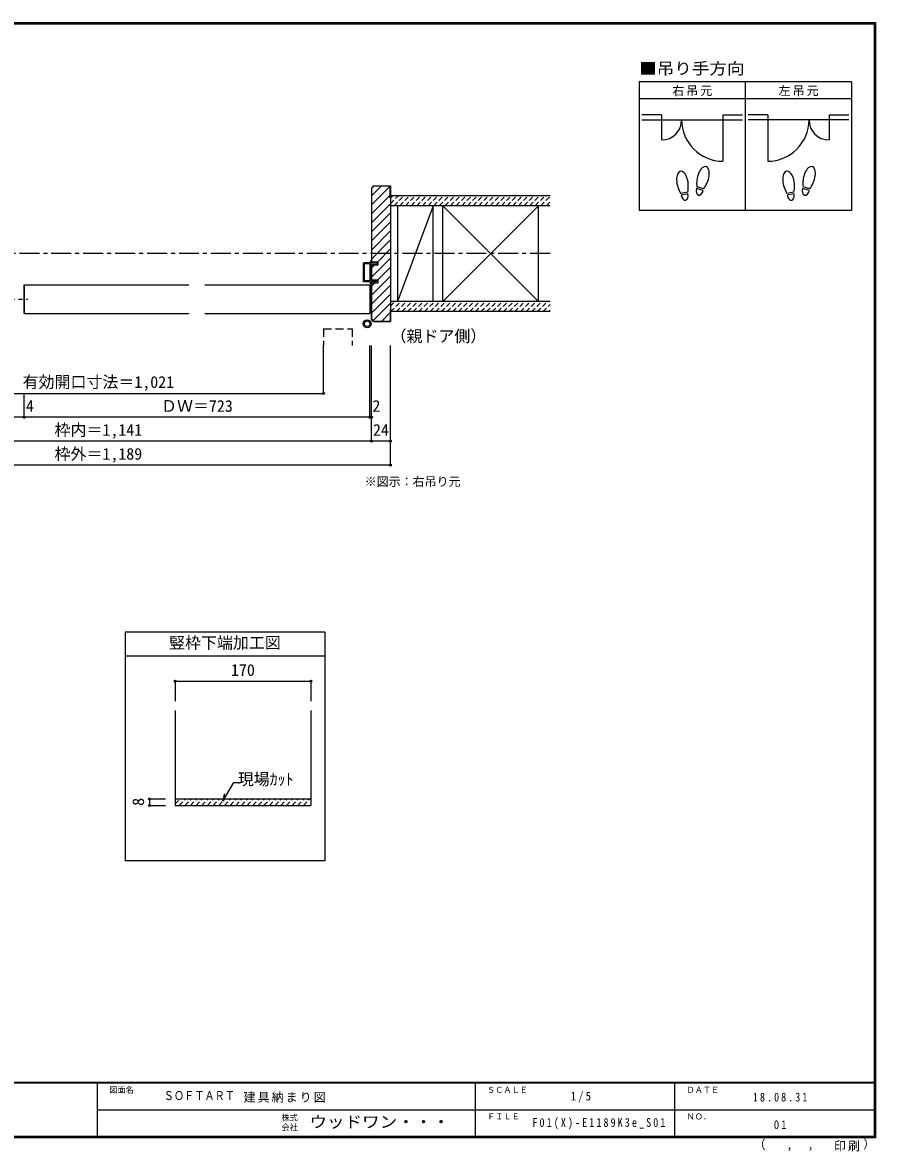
# Model space of a CAD drawing. Units: millimetres at full size, sheet at 1:5. Extents: x -973 to 977, y -718 to 696.
# Drawn here: x -92 to 977, y -718 to 696 of the extents above; entities that cross this region are included whole.
import ezdxf
from ezdxf.enums import TextEntityAlignment as Align

# ---------------------------------------------------------------- set-up
doc = ezdxf.new("R2010")
doc.units = ezdxf.units.MM
doc.header["$LTSCALE"] = 5
doc.header["$PDMODE"] = 32
doc.header["$PDSIZE"] = 2.5
for name, pattern in [('CHAIN1', [8, 5, -1, 1, -1]), ('DASHED1', [1.8, 1.2, -0.6]), ('DASHED2', [3, 2, -1])]:
    doc.linetypes.add(name, pattern=pattern)
for name, color, linetype in [('0-0_補助線', 7, 'Continuous'), ('0-1_通り芯', 4, 'CHAIN1'), ('0-3_仕上', 2, 'Continuous'), ('0-4_枠', 3, 'Continuous'), ('0-6_扉', 6, 'Continuous'), ('0-A_文字', 3, 'Continuous'), ('0-B_寸法', 7, 'Continuous'), ('0-C_ﾊｯﾁ', 4, 'DASHED1'), ('F-0_補助線', 7, 'Continuous'), ('F-1_通り芯', 6, 'Continuous'), ('F-A_文字', 7, 'Continuous')]:
    doc.layers.add(name, color=color, linetype=linetype)
doc.styles.add('HGP明朝B', font='')
doc.styles.add('ＭＳ ゴシック', font='')
doc.styles.get('HGP明朝B').set_extended_font_data('HGP明朝B')
doc.styles.get('ＭＳ ゴシック').set_extended_font_data('MS Gothic')

# ---------------------------------------------------------------- blocks, each defined once
blk = doc.blocks.new('01')
at = {"layer": '0-0_補助線'}
for p, q in [((-14.5, 0.346), (-14.5, -0.449)), ((-14.3, 0.346), (-14.3, -0.449)), ((-12.045, -0.049), (-14.178, 0.444)), ((-12, 0.146), (-14.133, 0.639)), ((-11.475, 5.146), (-12.298, 4.504)), ((-12.175, 4.146), (-11.475, 4.146)), ((-12.045, -0.049), (-11.993, 0.145)), ((-11.475, 0.146), (-12, 0.146)), ((-11.475, 7.146), (-11.475, 5.146)), ((-11.475, 4.146), (-11.475, 0.146)), ((-10.68, 7.55), (-9.257, 6.508)), ((-9.375, 6.146), (-10.075, 6.146)), ((-10.075, 3.146), (-10.075, 6.146)), ((-10.075, 3.146), (-9.252, 2.504)), ((-9.375, 2.146), (-10.075, 2.146)), ((-10.075, 0.146), (-10.075, 2.146)), ((-10.075, 0.146), (10.075, 0.146)), ((10.075, 3.146), (9.252, 2.504)), ((10.68, 7.55), (9.257, 6.508)), ((9.375, 6.146), (10.075, 6.146)), ((9.375, 2.146), (10.075, 2.146)), ((10.075, 3.146), (10.075, 6.146)), ((10.075, 0.146), (10.075, 2.146)), ((11.475, 7.146), (11.475, 5.146)), ((11.475, 5.146), (12.298, 4.504)), ((12.175, 4.146), (11.475, 4.146)), ((11.475, 4.146), (11.475, 0.146)), ((11.475, 0.146), (12, 0.146)), ((12.045, -0.049), (11.993, 0.145)), ((12, 0.146), (14.133, 0.639)), ((12.045, -0.049), (14.178, 0.444)), ((14.3, 0.346), (14.3, -0.449)), ((14.5, 0.346), (14.5, -0.449)), ((-14.265, -0.741), (-12.235, -1.196)), ((-14.222, -0.546), (-12.191, -1.001)), ((-12, -1.488), (-12, -8.854)), ((-11.8, -1.488), (-11.8, -8.854)), ((-11, -9.654), (11, -9.654)), ((11, -9.854), (-11, -9.854)), ((-10.6, -1.554), (-10.6, -8.154)), ((-10.3, -1.254), (10.3, -1.254)), ((-10.3, -8.454), (10.3, -8.454)), ((10.6, -1.554), (10.6, -8.154)), ((11.8, -1.488), (11.8, -8.854)), ((12, -1.488), (12, -8.854)), ((14.222, -0.546), (12.191, -1.001)), ((14.265, -0.741), (12.235, -1.196))]:
    blk.add_line(p, q, dxfattribs=at)
for centre, radius, start, end in [((-14.2, 0.346), 0.3, 77.00048, 180), ((-14.2, 0.346), 0.1, 77.00048, 180), ((-12.175, 4.346), 0.2, 127.96957, 270), ((-10.975, 7.146), 0.5, 53.78053, 180), ((-9.375, 6.346), 0.2, 270, 53.78053), ((-9.375, 2.346), 0.2, 270, 52.03043), ((9.375, 6.346), 0.2, 126.21947, 270), ((9.375, 2.346), 0.2, 127.96957, 270), ((10.975, 7.146), 0.5, 0, 126.21947), ((12.175, 4.346), 0.2, 270, 52.03043), ((14.2, 0.346), 0.3, 0, 102.99952), ((14.2, 0.346), 0.1, 0, 102.99952), ((-14.2, -0.449), 0.3, 180, 257.3929), ((-14.2, -0.449), 0.1, 180, 257.3929), ((-12.3, -1.488), 0.3, 0, 76.0718), ((-12.3, -1.488), 0.5, 0, 76.0718), ((-11, -8.854), 1, 180, 270), ((-11, -8.854), 0.8, 180, 270), ((-10.3, -1.554), 0.3, 90, 180), ((-10.3, -8.154), 0.3, 180, 270), ((10.3, -1.554), 0.3, 0, 90), ((10.3, -8.154), 0.3, 270, 0), ((11, -8.854), 1, 270, 0), ((11, -8.854), 0.8, 270, 0), ((12.3, -1.488), 0.5, 103.9282, 180), ((12.3, -1.488), 0.3, 103.9282, 180), ((14.2, -0.449), 0.1, 282.6071, 0), ((14.2, -0.449), 0.3, 282.6071, 0)]:
    blk.add_arc(centre, radius, start, end, dxfattribs=at)

msp = doc.modelspace()

# ---------------------------------------------------------------- linework, layer by layer
at = {"layer": '0-0_補助線'}
for p, q in [((159.122, -279.388), (172.689, -255.888)), ((172.689, -255.888), (179.509, -255.888)), ((159.122, -279.388), (161.71, -269.728))]:
    msp.add_line(p, q, dxfattribs=at)
at = {"layer": '0-0_補助線', "color": 4}
for p, q in [((67.228, -276.48), (67.228, -284.48)), ((67.228, -276.48), (87.228, -276.48)), ((67.228, -284.48), (87.228, -284.48))]:
    msp.add_line(p, q, dxfattribs=at)
at = {"layer": '0-0_補助線', "color": 3}
msp.add_line((99.228, -276.48), (269.228, -276.48), dxfattribs=at)
at = {"layer": '0-0_補助線', "color": 4, "linetype": 'DASHED1'}
for p, q in [((99.228, -282.672), (105.42, -276.48)), ((104.491, -284.48), (112.491, -276.48)), ((111.562, -284.48), (119.562, -276.48)), ((118.633, -284.48), (126.633, -276.48)), ((125.704, -284.48), (133.704, -276.48)), ((132.775, -284.48), (140.775, -276.48)), ((139.846, -284.48), (147.846, -276.48)), ((146.917, -284.48), (154.917, -276.48)), ((153.988, -284.48), (161.988, -276.48)), ((161.06, -284.48), (169.06, -276.48)), ((168.131, -284.48), (176.131, -276.48)), ((175.202, -284.48), (183.202, -276.48)), ((182.273, -284.48), (190.273, -276.48)), ((189.344, -284.48), (197.344, -276.48)), ((196.415, -284.48), (204.415, -276.48)), ((203.486, -284.48), (211.486, -276.48)), ((210.557, -284.48), (218.557, -276.48)), ((217.628, -284.48), (225.628, -276.48)), ((224.699, -284.48), (232.699, -276.48)), ((231.77, -284.48), (239.77, -276.48)), ((238.841, -284.48), (246.841, -276.48)), ((245.912, -284.48), (253.912, -276.48)), ((252.983, -284.48), (260.983, -276.48)), ((260.054, -284.48), (268.054, -276.48))]:
    msp.add_line(p, q, dxfattribs=at)
at = {"layer": '0-0_補助線'}
for radius in [5, 3.5]:
    msp.add_circle((339.861, 318.672), radius, dxfattribs=at)
for p in [(67.228, -276.48), (67.228, -284.48)]:
    msp.add_point(p, dxfattribs=at)
at = {"layer": '0-1_通り芯'}
msp.add_line((569.153, 406.5), (-565.847, 406.5), dxfattribs=at)
at = {"layer": '0-1_通り芯', "color": 7}
msp.add_line((-126.919, 349.5), (-85.133, 349.5), dxfattribs=at)
at = {"layer": '0-3_仕上'}
for p, q in [((569.153, 479), (369.153, 479)), ((569.153, 466.5), (369.153, 466.5)), ((569.153, 346.5), (369.153, 346.5)), ((569.153, 334), (369.153, 334))]:
    msp.add_line(p, q, dxfattribs=at)
at = {"layer": '0-3_仕上', "color": 3}
for p, q in [((377.653, 466.5), (377.653, 346.5)), ((422.653, 346.5), (422.653, 466.5)), ((434.537, 346.5), (434.537, 466.5)), ((554.537, 346.5), (554.537, 466.5))]:
    msp.add_line(p, q, dxfattribs=at)
at = {"layer": '0-3_仕上', "color": 7}
for p, q in [((422.653, 466.5), (377.653, 346.5)), ((434.537, 346.5), (554.537, 466.5)), ((434.537, 466.5), (554.537, 346.5))]:
    msp.add_line(p, q, dxfattribs=at)
at = {"layer": '0-4_枠'}
for p, q in [((347.981, 491.5), (345.153, 488.672)), ((345.153, 488.672), (345.153, 396)), ((348.189, 491), (345.653, 488.464)), ((345.653, 396), (345.653, 488.464)), ((347.981, 491.5), (369.153, 491.5)), ((368.653, 491), (348.189, 491)), ((368.653, 476.5), (368.653, 491)), ((369.153, 491.5), (369.153, 321.5)), ((368.653, 476.5), (369.153, 476.5)), ((345.153, 373.7), (345.153, 392.3)), ((345.153, 392.3), (353.653, 392.3)), ((345.653, 373.7), (345.653, 392.3)), ((345.153, 373.7), (353.653, 373.7)), ((345.153, 370), (353.653, 370)), ((345.153, 324.328), (345.153, 370)), ((345.653, 324.536), (345.653, 370)), ((353.653, 370), (353.653, 373.7)), ((368.653, 336.5), (368.653, 322)), ((368.653, 336.5), (369.153, 336.5)), ((347.981, 321.5), (345.153, 324.328)), ((348.189, 322), (345.653, 324.536)), ((347.981, 321.5), (369.153, 321.5)), ((348.189, 322), (368.653, 322)), ((99.228, -165.826), (99.228, -284.48)), ((269.228, -165.826), (269.228, -284.48)), ((99.228, -284.48), (269.228, -284.48))]:
    msp.add_line(p, q, dxfattribs=at)
msp.add_lwpolyline([(353.653, 392.3), (353.653, 396), (345.153, 396)], dxfattribs=at)
at = {"layer": '0-6_扉'}
for p, q in [((-89.884, 367.5), (116.635, 367.5)), ((136.635, 367.5), (343.153, 367.5)), ((343.153, 367.5), (343.153, 331.5)), ((-89.884, 331.5), (116.635, 331.5)), ((136.635, 331.5), (343.153, 331.5))]:
    msp.add_line(p, q, dxfattribs=at)
at = {"layer": '0-6_扉', "linetype": 'DASHED2'}
msp.add_line((285.158, 312.224), (285.158, 291.5), dxfattribs=at)
at = {"layer": '0-6_扉'}
msp.add_lwpolyline([(-89.884, 367.5), (-89.884, 331.5), (-89.884, 367.5)], dxfattribs=at)
at = {"layer": '0-6_扉', "linetype": 'DASHED2'}
msp.add_lwpolyline([(285.158, 312.224), (321.158, 312.224), (321.158, 291.5)], dxfattribs=at)
at = {"layer": '0-A_文字'}
for p, q in [((680.639, 621.667), (680.639, 460.667)), ((946.639, 621.667), (680.639, 621.667)), ((813.639, 621.667), (813.639, 460.667)), ((680.639, 600.667), (946.639, 600.667)), ((741.457, 483.378), (732.811, 481.853)), ((741.822, 481.31), (733.175, 479.785)), ((760.924, 485.706), (752.444, 487.978)), ((761.468, 487.735), (752.987, 490.007)), ((874.457, 483.378), (865.811, 481.853)), ((874.822, 481.31), (866.175, 479.785)), ((893.924, 485.706), (885.444, 487.978)), ((894.468, 487.735), (885.987, 490.007)), ((36.653, -67.5), (36.653, -354.007)), ((286.653, -67.5), (36.653, -67.5)), ((286.653, -67.5), (286.653, -354.007)), ((286.653, -97.5), (36.653, -97.5)), ((286.653, -354.007), (36.653, -354.007))]:
    msp.add_line(p, q, dxfattribs=at)
at = {"layer": '0-A_文字', "color": 2}
for p, q in [((708.639, 580.308), (684.139, 580.308)), ((708.639, 580.308), (708.639, 548.808)), ((785.639, 580.308), (810.139, 580.308)), ((785.639, 580.308), (785.639, 522.208)), ((841.639, 580.308), (817.139, 580.308)), ((841.639, 580.308), (841.639, 522.208)), ((918.639, 580.308), (943.139, 580.308)), ((918.639, 580.308), (918.639, 548.808)), ((684.139, 574.008), (810.139, 574.008)), ((943.139, 574.008), (817.139, 574.008))]:
    msp.add_line(p, q, dxfattribs=at)
at = {"layer": '0-A_文字'}
msp.add_lwpolyline([(946.639, 621.667), (946.639, 460.667), (680.639, 460.667)], dxfattribs=at)
at = {"layer": '0-A_文字', "color": 2}
for centre, radius, start, end in [((708.639, 574.008), 25.2, 270, 0), ((785.639, 574.008), 51.8, 180, 270), ((841.639, 574.008), 51.8, 270, 0), ((918.639, 574.008), 25.2, 180, 270)]:
    msp.add_arc(centre, radius, start, end, dxfattribs=at)
at = {"layer": '0-A_文字'}
for centre, major_axis, ratio, start_param, end_param in [((734.795, 495.877), (-2.445, 13.867), 0.5, 4.34059143, 8.22577918), ((760.713, 501.878), (3.644, 13.601), 0.5, 4.34059143, 8.22577918), ((867.795, 495.877), (-2.445, 13.867), 0.5, 4.34059143, 8.22577918), ((893.713, 501.878), (3.644, 13.601), 0.5, 4.34059143, 8.22577918), ((760.609, 501.489), (4.416, 16.48), 0.4, 1.85063327, 2.44287679), ((760.609, 501.489), (4.416, 16.48), 0.4, 3.84030852, 4.43255203), ((893.609, 501.489), (4.416, 16.48), 0.4, 1.85063327, 2.44287679), ((893.609, 501.489), (4.416, 16.48), 0.4, 3.84030852, 4.43255203), ((734.865, 495.481), (-2.963, 16.802), 0.4, 1.85063327, 2.44287679), ((737.498, 480.548), (-1.27, 7.205), 0.6, 1.57079633, 4.71238898), ((734.865, 495.481), (-2.963, 16.802), 0.4, 3.84030852, 4.43255203), ((756.684, 486.842), (1.894, 7.067), 0.6, 1.57079633, 4.71238898), ((867.865, 495.481), (-2.963, 16.802), 0.4, 1.85063327, 2.44287679), ((870.498, 480.548), (-1.27, 7.205), 0.6, 1.57079633, 4.71238898), ((867.865, 495.481), (-2.963, 16.802), 0.4, 3.84030852, 4.43255203), ((889.684, 486.842), (1.894, 7.067), 0.6, 1.57079633, 4.71238898)]:
    msp.add_ellipse(centre, major_axis=major_axis, ratio=ratio, start_param=start_param, end_param=end_param, dxfattribs=at)
at = {"layer": '0-B_寸法', "color": 4}
for p, q in [((285.158, 231.5), (285.158, 291.5)), ((343.153, 201.5), (343.153, 291.5)), ((345.153, 171.5), (345.153, 291.5)), ((369.153, 141.5), (369.153, 291.5)), ((-278.852, 231.5), (285.158, 231.5)), ((-89.884, 201.5), (-89.884, 231.5)), ((345.153, 201.5), (-339.847, 201.5)), ((369.153, 171.5), (-363.847, 171.5)), ((369.153, 141.5), (-363.847, 141.5)), ((99.228, -128.894), (269.228, -128.894)), ((99.228, -128.894), (99.228, -153.894)), ((269.228, -128.894), (269.228, -153.894))]:
    msp.add_line(p, q, dxfattribs=at)
at = {"layer": '0-B_寸法'}
for p in [(285.158, 231.5), (-89.884, 201.5), (343.153, 201.5), (345.153, 201.5), (345.153, 171.5), (369.153, 171.5), (369.153, 141.5), (99.228, -128.894), (269.228, -128.894)]:
    msp.add_point(p, dxfattribs=at)
at = {"layer": '0-C_ﾊｯﾁ', "linetype": 'Continuous'}
for p, q in [((369.153, 491.48), (345.653, 467.98)), ((357.359, 491), (345.653, 479.294)), ((368.653, 479.667), (345.653, 456.666)), ((369.153, 468.853), (345.653, 445.353)), ((369.153, 457.539), (345.653, 434.039)), ((369.153, 446.226), (345.653, 422.725)), ((369.153, 434.912), (345.653, 411.412)), ((369.153, 423.598), (345.653, 400.098)), ((369.153, 412.284), (352.869, 396)), ((369.153, 400.97), (345.653, 377.47)), ((349.169, 392.3), (345.653, 388.784)), ((369.153, 389.657), (353.196, 373.7)), ((369.153, 378.343), (345.653, 354.843)), ((349.496, 370), (345.653, 366.157)), ((369.153, 367.029), (345.653, 343.529)), ((369.153, 355.716), (345.653, 332.216)), ((369.153, 344.402), (347.47, 322.719)), ((368.653, 332.588), (358.065, 322))]:
    msp.add_line(p, q, dxfattribs=at)
at = {"layer": '0-C_ﾊｯﾁ'}
for p, q in [((369.153, 476.101), (372.052, 479)), ((369.153, 469.03), (379.123, 479)), ((373.694, 466.5), (386.194, 479)), ((380.765, 466.5), (393.265, 479)), ((387.836, 466.5), (400.336, 479)), ((394.908, 466.5), (407.408, 479)), ((401.979, 466.5), (414.479, 479)), ((409.05, 466.5), (421.55, 479)), ((416.121, 466.5), (428.621, 479)), ((423.192, 466.5), (435.692, 479)), ((430.263, 466.5), (442.763, 479)), ((437.334, 466.5), (449.834, 479)), ((444.405, 466.5), (456.905, 479)), ((451.476, 466.5), (462.318, 477.341)), ((458.547, 466.5), (471.047, 479)), ((465.618, 466.5), (478.118, 479)), ((472.689, 466.5), (485.189, 479)), ((479.76, 466.5), (492.26, 479)), ((486.831, 466.5), (499.331, 479)), ((493.902, 466.5), (506.402, 479)), ((500.974, 466.5), (513.474, 479)), ((508.045, 466.5), (520.545, 479)), ((515.116, 466.5), (527.616, 479)), ((522.187, 466.5), (534.687, 479)), ((529.258, 466.5), (541.758, 479)), ((536.329, 466.5), (548.829, 479)), ((543.4, 466.5), (555.9, 479)), ((550.471, 466.5), (562.971, 479)), ((557.542, 466.5), (569.153, 478.111)), ((564.613, 466.5), (569.153, 471.04)), ((369.153, 340.893), (374.76, 346.5)), ((369.242, 333.911), (381.831, 346.5)), ((376.402, 334), (388.902, 346.5)), ((383.474, 334), (395.974, 346.5)), ((390.545, 334), (403.045, 346.5)), ((397.616, 334), (410.116, 346.5)), ((404.687, 334), (417.187, 346.5)), ((411.758, 334), (424.258, 346.5)), ((418.829, 334), (431.329, 346.5)), ((425.9, 334), (438.4, 346.5)), ((432.971, 334), (445.471, 346.5)), ((440.042, 334), (452.542, 346.5)), ((447.113, 334), (459.613, 346.5)), ((454.184, 334), (466.684, 346.5)), ((461.255, 334), (473.755, 346.5)), ((468.326, 334), (480.826, 346.5)), ((475.397, 334), (487.897, 346.5)), ((482.469, 334), (494.969, 346.5)), ((489.54, 334), (502.04, 346.5)), ((496.611, 334), (509.111, 346.5)), ((503.682, 334), (516.182, 346.5)), ((510.753, 334), (523.253, 346.5)), ((517.824, 334), (530.324, 346.5)), ((524.895, 334), (537.395, 346.5)), ((531.966, 334), (544.466, 346.5)), ((539.037, 334), (551.537, 346.5)), ((546.108, 334), (558.608, 346.5)), ((553.179, 334), (565.679, 346.5)), ((560.25, 334), (569.153, 342.903)), ((567.321, 334), (569.153, 335.832))]:
    msp.add_line(p, q, dxfattribs=at)
at = {"layer": 'F-1_通り芯'}
for p, q in [((-973.347, 695.833), (976.653, 695.833)), ((-973.347, 695), (976.653, 695)), ((-973.347, 694.167), (976.653, 694.167)), ((974.986, 695.833), (974.986, -700.833)), ((975.82, 695.833), (975.82, -700.833)), ((976.653, 695.833), (976.653, -700.833)), ((976.653, -631.667), (-973.347, -631.667)), ((976.653, -632.5), (-973.347, -632.5)), ((1.653, -632.5), (1.653, -699.167)), ((474.986, -632.5), (474.986, -699.167)), ((724.986, -632.5), (724.986, -699.167)), ((1.653, -665.833), (974.986, -665.834)), ((976.653, -699.167), (-973.347, -699.167)), ((976.653, -700), (-973.347, -700)), ((976.653, -700.833), (-973.347, -700.833))]:
    msp.add_line(p, q, dxfattribs=at)

# ---------------------------------------------------------------- block references
at = {"layer": '0-0_補助線', "xscale": -1, "rotation": 270}
msp.add_blockref('01', (345.007, 383), dxfattribs=at)

# ---------------------------------------------------------------- texts
at = {"layer": '0-0_補助線', "style": 'ＭＳ ゴシック'}
msp.add_text('現場ｶｯﾄ', height=14.66, dxfattribs=at).set_placement((177.689, -263.388), align=Align.BOTTOM_LEFT)
msp.add_text('8', height=14.66, rotation=90, dxfattribs=at).set_placement((64.728, -284.995), align=Align.BOTTOM_LEFT)
at = {"layer": '0-A_文字', "color": 7, "style": 'ＭＳ ゴシック', "width": 1.1}
msp.add_text('■吊り手方向', height=14.66, dxfattribs=at).set_placement((680.639, 626.667), align=Align.BOTTOM_LEFT)
at = {"layer": '0-A_文字', "color": 7, "style": 'ＭＳ ゴシック'}
for s, height, p in [('（親ドア側）', 14.66, (369.153, 291.5)), ('※図示：右吊り元', 11, (336.81, 112.143)), ('竪枠下端加工図', 14.66, (91.653, -92.5))]:
    msp.add_text(s, height=height, dxfattribs=at).set_placement(p, align=Align.BOTTOM_LEFT)
at = {"layer": '0-A_文字', "color": 7, "char_height": 11, "attachment_point": 7, "style": 'ＭＳ ゴシック'}
for s, insert in [('\\T1.17;右吊元', (722.139, 603.667)), ('\\T1.17;左吊元', (855.262, 603.667))]:
    msp.add_mtext(s, dxfattribs=dict(at, insert=insert))
at = {"layer": '0-B_寸法', "style": 'ＭＳ ゴシック'}
for s, p in [('有効開口寸法＝1,021', (-91.847, 234)), ('4', (-87.65, 204)), ('ＤＷ＝723', (81.635, 204)), ('2', (346.372, 204)), ('枠内＝1,141', (-51.847, 174)), ('24', (347.153, 174)), ('枠外＝1,189', (-51.847, 144)), ('170', (169.228, -126.678))]:
    msp.add_text(s, height=14.66, dxfattribs=at).set_placement(p, align=Align.BOTTOM_LEFT)
at = {"layer": 'F-0_補助線', "style": 'HGP明朝B', "width": 0.85}
msp.add_text('ＳＯＦＴＡＲＴ', height=11, dxfattribs=at).set_placement((84.986, -656.798), align=Align.BOTTOM_LEFT)
at = {"layer": 'F-0_補助線', "insert": (185.035, -656.798), "char_height": 11, "attachment_point": 7, "style": 'ＭＳ ゴシック'}
msp.add_mtext('\\T1.17;建具納まり図', dxfattribs=at)
at = {"layer": 'F-A_文字', "style": 'ＭＳ ゴシック'}
for s, height, p in [('図面名', 7.331, (16.653, -646.667)), ('ＳＣＡＬＥ', 7.331, (489.986, -646.667)), ('ＤＡＴＥ', 7.331, (739.986, -646.667)), ('株式', 7.331, (232.486, -681.5)), ('ＦＩＬＥ', 7.331, (489.986, -680)), ('ＮＯ．', 7.331, (739.986, -680.001)), ('会社', 7.331, (232.486, -693.5)), ('（', 11, (823.992, -718.052)), ('）', 11, (961.387, -717.355)), (',', 11, (865.199, -718.052)), (',', 11, (891.686, -717.588))]:
    msp.add_text(s, height=height, dxfattribs=at).set_placement(p, align=Align.BOTTOM_LEFT)
at = {"layer": 'F-A_文字', "style": 'ＭＳ ゴシック', "width": 1.1}
msp.add_text('ウッドワン・・・', height=14.66, dxfattribs=at).set_placement((267.486, -692.5), align=Align.BOTTOM_LEFT)
at = {"layer": 'F-A_文字', "char_height": 11, "attachment_point": 7, "style": 'ＭＳ ゴシック'}
for s, insert in [('\\T1.38;\\W0.9;1/5', (594.986, -656.667)), ('\\T1.39;\\W0.85;18.08.31', (823.111, -655.417)), ('\\T1.4;\\W0.85;F01(X)-E1189K3e_S01', (546.861, -690.001)), ('\\T1.36;\\W0.9;01', (849.361, -690.001)), ('\\T1.17;印刷', (924.678, -717.82))]:
    msp.add_mtext(s, dxfattribs=dict(at, insert=insert))

doc.saveas('drawing.dxf')
